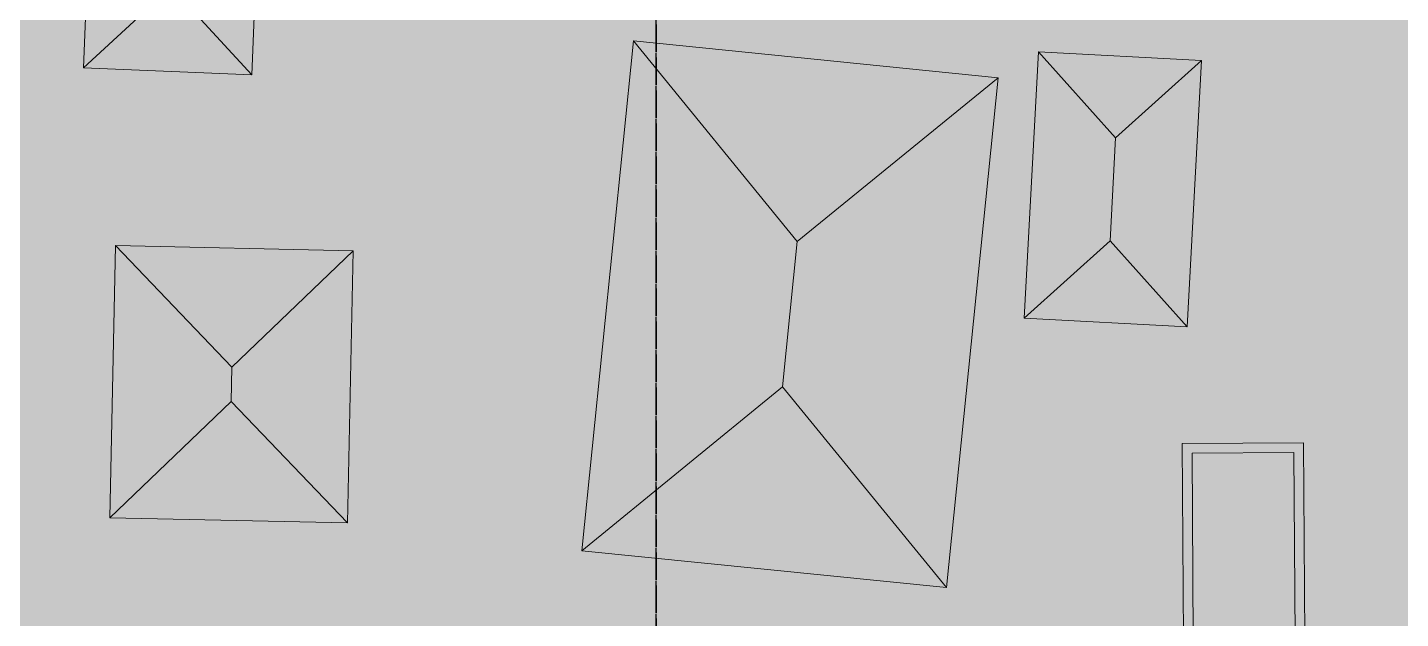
# Model space of a CAD drawing. Header units: metres. Extents: x 305909 to 307171, y 9156037 to 9156671.
# Drawn here: x 306410.9 to 306474.4, y 9156401.8 to 9156429.1 of the extents above; entities that cross this region are included whole.
import ezdxf

# ---------------------------------------------------------------- set-up
doc = ezdxf.new("R2010")
doc.units = ezdxf.units.M
doc.linetypes.add('DASHED', pattern=[1.524, 1.27, -0.254])
doc.linetypes.add('DASHED2', pattern=[0.762, 0.635, -0.127])
for name, color, linetype, lineweight, true_color in [('B-BANGUNAN_PERMUKIMAN', 7, 'Continuous', 13, 0xf0cd8c), ('B-BAYANGAN', 7, 'Continuous', 0, 0x76786c), ('T-BANGUNAN_KLASTER_INTI', 7, 'Continuous', 13, 0xe88c3c), ('T-BANGUNAN_KLASTER_PERLUASAN', 7, 'Continuous', 13, 0xf3b978), ('T-KLASTER_TEMPE_INTI', 7, 'DASHED', 35, 0xd26e14), ('T-KLASTER_UMKM_PERLUASAN', 7, 'DASHED2', 25, 0xe6a046), ('Z-R-UP', 7, 'Continuous', 0, 0xffecc8), ('Z-R-UT', 7, 'Continuous', 0, 0xffd699)]:
    doc.layers.add(name, color=color, linetype=linetype, lineweight=lineweight, true_color=true_color)

msp = doc.modelspace()

# ---------------------------------------------------------------- hatches: boundary and pattern name
at = {"layer": 'B-BANGUNAN_PERMUKIMAN', "true_color": 0xe6865b}
h = msp.add_hatch(color=23, dxfattribs=at)
h.dxf.hatch_style = 1
h.paths.add_polyline_path([(306417.598, 9156431.244), (306417.586, 9156430.939), (306413.538, 9156427.209), (306413.537, 9156427.209), (306413.867, 9156435.292), (306417.598, 9156431.244)])
at = {"layer": 'B-BANGUNAN_PERMUKIMAN', "true_color": 0xb56948}
h = msp.add_hatch(color=35, dxfattribs=at)
h.dxf.hatch_style = 1
h.paths.add_polyline_path([(306421.316, 9156426.891), (306417.586, 9156430.939), (306417.598, 9156431.244), (306421.646, 9156434.974), (306421.316, 9156426.891)])
at = {"layer": 'B-BANGUNAN_PERMUKIMAN', "true_color": 0xb76a49}
h = msp.add_hatch(color=35, dxfattribs=at)
h.dxf.hatch_style = 1
h.paths.add_polyline_path([(306417.586, 9156430.939), (306421.316, 9156426.891), (306413.538, 9156427.209), (306417.586, 9156430.939)])
at = {"layer": 'B-BANGUNAN_PERMUKIMAN', "true_color": 0xe7865c}
h = msp.add_hatch(color=23, dxfattribs=at)
h.dxf.hatch_style = 1
h.paths.add_polyline_path([(306446.519, 9156419.182), (306445.84, 9156412.477), (306436.568, 9156404.907), (306438.949, 9156428.455), (306446.519, 9156419.182)])
at = {"layer": 'B-BANGUNAN_PERMUKIMAN', "true_color": 0xe2845a}
h = msp.add_hatch(color=23, dxfattribs=at)
h.dxf.hatch_style = 1
h.paths.add_polyline_path([(306446.519, 9156419.182), (306438.949, 9156428.455), (306455.791, 9156426.752), (306446.519, 9156419.182)])
at = {"layer": 'B-BANGUNAN_PERMUKIMAN', "true_color": 0xe6865b}
h = msp.add_hatch(color=23, dxfattribs=at)
h.dxf.hatch_style = 1
h.paths.add_polyline_path([(306461.222, 9156423.979), (306460.966, 9156419.216), (306456.993, 9156415.649), (306457.655, 9156427.952), (306461.222, 9156423.979)])
at = {"layer": 'B-BANGUNAN_PERMUKIMAN', "true_color": 0xe4845a}
h = msp.add_hatch(color=23, dxfattribs=at)
h.dxf.hatch_style = 1
h.paths.add_polyline_path([(306461.222, 9156423.979), (306457.655, 9156427.952), (306457.655, 9156427.952), (306465.195, 9156427.547), (306461.222, 9156423.979)])
at = {"layer": 'B-BANGUNAN_PERMUKIMAN', "true_color": 0xb56948}
h = msp.add_hatch(color=35, dxfattribs=at)
h.dxf.hatch_style = 1
h.paths.add_polyline_path([(306464.533, 9156415.244), (306464.533, 9156415.244), (306460.966, 9156419.216), (306461.222, 9156423.979), (306465.195, 9156427.547), (306464.533, 9156415.244)])
at = {"layer": 'B-BANGUNAN_PERMUKIMAN', "true_color": 0xb46947}
h = msp.add_hatch(color=35, dxfattribs=at)
h.dxf.hatch_style = 1
h.paths.add_polyline_path([(306453.41, 9156403.204), (306445.84, 9156412.477), (306446.519, 9156419.182), (306455.791, 9156426.752), (306455.792, 9156426.751), (306453.41, 9156403.204)])
at = {"layer": 'B-BANGUNAN_PERMUKIMAN', "true_color": 0xe5855b}
h = msp.add_hatch(color=23, dxfattribs=at)
h.dxf.hatch_style = 1
h.paths.add_polyline_path([(306415.014, 9156418.994), (306420.389, 9156413.388), (306420.355, 9156411.801), (306414.749, 9156406.426), (306414.749, 9156406.426), (306415.014, 9156418.994)])
at = {"layer": 'B-BANGUNAN_PERMUKIMAN', "true_color": 0xe4855b}
h = msp.add_hatch(color=23, dxfattribs=at)
h.dxf.hatch_style = 1
h.paths.add_polyline_path([(306425.995, 9156418.762), (306425.995, 9156418.762), (306420.389, 9156413.388), (306415.014, 9156418.994), (306425.995, 9156418.762)])
at = {"layer": 'B-BANGUNAN_PERMUKIMAN', "true_color": 0xb76b49}
h = msp.add_hatch(color=35, dxfattribs=at)
h.dxf.hatch_style = 1
h.paths.add_polyline_path([(306460.966, 9156419.216), (306464.533, 9156415.244), (306456.993, 9156415.649), (306460.966, 9156419.216)])
at = {"layer": 'B-BANGUNAN_PERMUKIMAN', "true_color": 0xb66a48}
h = msp.add_hatch(color=35, dxfattribs=at)
h.dxf.hatch_style = 1
h.paths.add_polyline_path([(306420.355, 9156411.801), (306420.389, 9156413.388), (306425.995, 9156418.762), (306425.73, 9156406.195), (306420.355, 9156411.801)])
at = {"layer": 'B-BANGUNAN_PERMUKIMAN', "true_color": 0xb96b49}
h = msp.add_hatch(color=35, dxfattribs=at)
h.dxf.hatch_style = 1
h.paths.add_polyline_path([(306436.568, 9156404.907), (306436.568, 9156404.907), (306445.84, 9156412.477), (306453.41, 9156403.204), (306436.568, 9156404.907)])
at = {"layer": 'B-BANGUNAN_PERMUKIMAN', "true_color": 0xb76a48}
h = msp.add_hatch(color=35, dxfattribs=at)
h.dxf.hatch_style = 1
h.paths.add_polyline_path([(306420.355, 9156411.801), (306425.73, 9156406.195), (306414.749, 9156406.426), (306420.355, 9156411.801)])
at = {"layer": 'B-BANGUNAN_PERMUKIMAN', "true_color": 0xce7852}
h = msp.add_hatch(color=23, dxfattribs=at)
h.dxf.hatch_style = 1
h.paths.add_polyline_path([(306469.911, 9156409.888), (306469.968, 9156400.901), (306486.054, 9156401.002), (306486.116, 9156391.153), (306460.875, 9156390.994), (306460.813, 9156400.843), (306464.36, 9156400.866), (306464.303, 9156409.852), (306469.911, 9156409.888)])
at = {"layer": 'B-BAYANGAN', "true_color": 0x76786c}
h = msp.add_hatch(color=8, dxfattribs=at)
h.dxf.hatch_style = 1
h.paths.add_polyline_path([(306422.396, 9156434.224), (306422.066, 9156426.141), (306414.287, 9156426.459), (306414.617, 9156434.542), (306422.396, 9156434.224)])
h = msp.add_hatch(color=8, dxfattribs=at)
h.dxf.hatch_style = 1
h.paths.add_polyline_path([(306422.396, 9156434.224), (306422.066, 9156426.141), (306414.287, 9156426.459), (306414.617, 9156434.542), (306422.396, 9156434.224)])
h = msp.add_hatch(color=8, dxfattribs=at)
h.dxf.hatch_style = 1
h.paths.add_polyline_path([(306456.542, 9156426.001), (306454.16, 9156402.454), (306437.317, 9156404.157), (306439.699, 9156427.705), (306456.542, 9156426.001)])
h = msp.add_hatch(color=8, dxfattribs=at)
h.dxf.hatch_style = 1
h.paths.add_polyline_path([(306456.542, 9156426.001), (306454.16, 9156402.454), (306437.317, 9156404.157), (306439.699, 9156427.705), (306456.542, 9156426.001)])
h = msp.add_hatch(color=8, dxfattribs=at)
h.dxf.hatch_style = 1
h.paths.add_polyline_path([(306465.945, 9156426.797), (306465.283, 9156414.494), (306457.743, 9156414.899), (306458.405, 9156427.202), (306465.945, 9156426.797)])
h = msp.add_hatch(color=8, dxfattribs=at)
h.dxf.hatch_style = 1
h.paths.add_polyline_path([(306465.945, 9156426.797), (306465.283, 9156414.494), (306457.743, 9156414.899), (306458.405, 9156427.202), (306465.945, 9156426.797)])
h = msp.add_hatch(color=8, dxfattribs=at)
h.dxf.hatch_style = 1
h.paths.add_polyline_path([(306426.745, 9156418.012), (306426.48, 9156405.445), (306415.499, 9156405.676), (306415.764, 9156418.244), (306426.745, 9156418.012)])
h = msp.add_hatch(color=8, dxfattribs=at)
h.dxf.hatch_style = 1
h.paths.add_polyline_path([(306426.745, 9156418.012), (306426.48, 9156405.445), (306415.499, 9156405.676), (306415.764, 9156418.244), (306426.745, 9156418.012)])
h = msp.add_hatch(color=8, dxfattribs=at)
h.dxf.hatch_style = 1
h.paths.add_polyline_path([(306470.661, 9156409.138), (306470.718, 9156400.151), (306486.804, 9156400.252), (306486.866, 9156390.403), (306461.625, 9156390.244), (306461.563, 9156400.093), (306465.11, 9156400.116), (306465.053, 9156409.102), (306470.661, 9156409.138)])
h = msp.add_hatch(color=8, dxfattribs=at)
h.dxf.hatch_style = 1
h.paths.add_polyline_path([(306470.661, 9156409.138), (306470.718, 9156400.151), (306486.804, 9156400.252), (306486.866, 9156390.403), (306461.625, 9156390.244), (306461.563, 9156400.093), (306465.11, 9156400.116), (306465.053, 9156409.102), (306470.661, 9156409.138)])
at = {"layer": 'T-BANGUNAN_KLASTER_INTI', "true_color": 0xff932c}
h = msp.add_hatch(color=30, dxfattribs=at)
h.dxf.hatch_style = 1
h.paths.add_polyline_path([(306417.598, 9156431.244), (306417.586, 9156430.939), (306413.538, 9156427.209), (306413.537, 9156427.209), (306413.867, 9156435.292), (306417.598, 9156431.244)])
at = {"layer": 'T-BANGUNAN_KLASTER_INTI', "true_color": 0xcc7423}
h = msp.add_hatch(color=32, dxfattribs=at)
h.dxf.hatch_style = 1
h.paths.add_polyline_path([(306421.316, 9156426.891), (306417.586, 9156430.939), (306417.598, 9156431.244), (306421.646, 9156434.974), (306421.316, 9156426.891)])
at = {"layer": 'T-BANGUNAN_KLASTER_INTI', "true_color": 0xce7523}
h = msp.add_hatch(color=32, dxfattribs=at)
h.dxf.hatch_style = 1
h.paths.add_polyline_path([(306417.586, 9156430.939), (306421.316, 9156426.891), (306413.538, 9156427.209), (306417.586, 9156430.939)])
at = {"layer": 'T-BANGUNAN_KLASTER_INTI', "true_color": 0xff932c}
h = msp.add_hatch(color=30, dxfattribs=at)
h.dxf.hatch_style = 1
h.paths.add_polyline_path([(306415.014, 9156418.994), (306420.389, 9156413.388), (306420.355, 9156411.801), (306414.749, 9156406.426), (306414.749, 9156406.426), (306415.014, 9156418.994)])
at = {"layer": 'T-BANGUNAN_KLASTER_INTI', "true_color": 0xff922c}
h = msp.add_hatch(color=30, dxfattribs=at)
h.dxf.hatch_style = 1
h.paths.add_polyline_path([(306425.995, 9156418.762), (306425.995, 9156418.762), (306420.389, 9156413.388), (306415.014, 9156418.994), (306425.995, 9156418.762)])
at = {"layer": 'T-BANGUNAN_KLASTER_INTI', "true_color": 0xcd7423}
h = msp.add_hatch(color=32, dxfattribs=at)
h.dxf.hatch_style = 1
h.paths.add_polyline_path([(306420.355, 9156411.801), (306420.389, 9156413.388), (306425.995, 9156418.762), (306425.73, 9156406.195), (306420.355, 9156411.801)])
at = {"layer": 'T-BANGUNAN_KLASTER_INTI', "true_color": 0xce7523}
h = msp.add_hatch(color=32, dxfattribs=at)
h.dxf.hatch_style = 1
h.paths.add_polyline_path([(306420.355, 9156411.801), (306425.73, 9156406.195), (306414.749, 9156406.426), (306420.355, 9156411.801)])
at = {"layer": 'T-BANGUNAN_KLASTER_PERLUASAN', "true_color": 0xfeb167}
h = msp.add_hatch(color=31, dxfattribs=at)
h.dxf.hatch_style = 1
h.paths.add_polyline_path([(306446.519, 9156419.182), (306445.84, 9156412.477), (306436.568, 9156404.907), (306438.949, 9156428.455), (306446.519, 9156419.182)])
at = {"layer": 'T-BANGUNAN_KLASTER_PERLUASAN', "true_color": 0xf8ad65}
h = msp.add_hatch(color=21, dxfattribs=at)
h.dxf.hatch_style = 1
h.paths.add_polyline_path([(306446.519, 9156419.182), (306438.949, 9156428.455), (306455.791, 9156426.752), (306446.519, 9156419.182)])
at = {"layer": 'T-BANGUNAN_KLASTER_PERLUASAN', "true_color": 0xfcb066}
h = msp.add_hatch(color=31, dxfattribs=at)
h.dxf.hatch_style = 1
h.paths.add_polyline_path([(306461.222, 9156423.979), (306460.966, 9156419.216), (306456.993, 9156415.649), (306457.655, 9156427.952), (306461.222, 9156423.979)])
at = {"layer": 'T-BANGUNAN_KLASTER_PERLUASAN', "true_color": 0xfaae65}
h = msp.add_hatch(color=21, dxfattribs=at)
h.dxf.hatch_style = 1
h.paths.add_polyline_path([(306461.222, 9156423.979), (306457.655, 9156427.952), (306457.655, 9156427.952), (306465.195, 9156427.547), (306461.222, 9156423.979)])
at = {"layer": 'T-BANGUNAN_KLASTER_PERLUASAN', "true_color": 0xc78b51}
h = msp.add_hatch(color=23, dxfattribs=at)
h.dxf.hatch_style = 1
h.paths.add_polyline_path([(306464.533, 9156415.244), (306464.533, 9156415.244), (306460.966, 9156419.216), (306461.222, 9156423.979), (306465.195, 9156427.547), (306464.533, 9156415.244)])
at = {"layer": 'T-BANGUNAN_KLASTER_PERLUASAN', "true_color": 0xc58a50}
h = msp.add_hatch(color=23, dxfattribs=at)
h.dxf.hatch_style = 1
h.paths.add_polyline_path([(306453.41, 9156403.204), (306445.84, 9156412.477), (306446.519, 9156419.182), (306455.791, 9156426.752), (306455.792, 9156426.751), (306453.41, 9156403.204)])
at = {"layer": 'T-BANGUNAN_KLASTER_PERLUASAN', "true_color": 0xc98d52}
h = msp.add_hatch(color=33, dxfattribs=at)
h.dxf.hatch_style = 1
h.paths.add_polyline_path([(306460.966, 9156419.216), (306464.533, 9156415.244), (306456.993, 9156415.649), (306460.966, 9156419.216)])
at = {"layer": 'T-BANGUNAN_KLASTER_PERLUASAN', "true_color": 0xcb8e52}
h = msp.add_hatch(color=33, dxfattribs=at)
h.dxf.hatch_style = 1
h.paths.add_polyline_path([(306436.568, 9156404.907), (306436.568, 9156404.907), (306445.84, 9156412.477), (306453.41, 9156403.204), (306436.568, 9156404.907)])
at = {"layer": 'T-BANGUNAN_KLASTER_PERLUASAN', "true_color": 0xe29e5c}
h = msp.add_hatch(color=33, dxfattribs=at)
h.dxf.hatch_style = 1
h.paths.add_polyline_path([(306469.911, 9156409.888), (306469.968, 9156400.901), (306486.054, 9156401.002), (306486.116, 9156391.153), (306460.875, 9156390.994), (306460.813, 9156400.843), (306464.36, 9156400.866), (306464.303, 9156409.852), (306469.911, 9156409.888)])
at = {"layer": 'Z-R-UP', "true_color": 0xeee8c4}
h = msp.add_hatch(color=254, dxfattribs=at)
h.dxf.hatch_style = 1
h.paths.add_polyline_path([(306440, 9156532.835), (306453.061, 9156530.08), (306455.788, 9156529.715), (306458.481, 9156529.505), (306471.945, 9156528.538), (306504.834, 9156523.084), (306560, 9156512.617), (306560, 9156329.629), (306536.031, 9156332.219), (306513.124, 9156334.559), (306492.355, 9156337.55), (306485.257, 9156338.295), (306440.226, 9156340.291), (306440, 9156340.326), (306440, 9156380), (306440, 9156532.835), (306440, 9156532.835)])
at = {"layer": 'Z-R-UT', "true_color": 0xf6dcac}
h = msp.add_hatch(color=41, dxfattribs=at)
h.dxf.hatch_style = 1
h.paths.add_polyline_path([(306385.919, 9156542.76), (306424.61, 9156536.081), (306424.61, 9156536.081), (306440, 9156532.835), (306440, 9156532.835), (306440, 9156532.835), (306440, 9156380), (306440, 9156380), (306440, 9156380), (306385.919, 9156380), (306385.919, 9156466.63), (306386.344, 9156466.524), (306386.561, 9156467.851), (306386.602, 9156468.043), (306386.661, 9156468.23), (306386.739, 9156468.41), (306386.834, 9156468.582), (306386.945, 9156468.744), (306387.072, 9156468.894), (306387.213, 9156469.031), (306387.366, 9156469.153), (306387.531, 9156469.26), (306387.705, 9156469.35), (306387.888, 9156469.422), (306388.076, 9156469.476), (306388.27, 9156469.512), (306388.465, 9156469.528), (306388.661, 9156469.526), (306388.856, 9156469.504), (306398.831, 9156467.878), (306399.406, 9156469.094), (306399.968, 9156470.665), (306400.373, 9156472.283), (306400.618, 9156473.934), (306400.7, 9156475.6), (306400.638, 9156476.859), (306391.105, 9156478.896), (306390.915, 9156478.946), (306390.731, 9156479.015), (306390.555, 9156479.101), (306390.388, 9156479.205), (306390.232, 9156479.324), (306390.089, 9156479.458), (306389.959, 9156479.605), (306389.844, 9156479.764), (306389.746, 9156479.934), (306389.664, 9156480.113), (306389.601, 9156480.298), (306389.556, 9156480.489), (306389.53, 9156480.684), (306389.523, 9156480.88), (306389.535, 9156481.076), (306389.567, 9156481.27), (306390.119, 9156483.854), (306385.919, 9156484.648), (306385.919, 9156542.76)])

# ---------------------------------------------------------------- linework, layer by layer
at = {"layer": 'B-BANGUNAN_PERMUKIMAN', "color": 17, "lineweight": 9, "true_color": 0x71422d}
for p, q in [((306413.538, 9156427.209), (306417.586, 9156430.939)), ((306421.316, 9156426.891), (306417.586, 9156430.939)), ((306438.949, 9156428.455), (306446.519, 9156419.182)), ((306457.655, 9156427.952), (306461.222, 9156423.979)), ((306465.195, 9156427.547), (306461.222, 9156423.979)), ((306455.791, 9156426.752), (306446.519, 9156419.182)), ((306461.222, 9156423.979), (306460.966, 9156419.216)), ((306415.014, 9156418.994), (306420.389, 9156413.388)), ((306446.519, 9156419.182), (306445.84, 9156412.477)), ((306456.993, 9156415.649), (306460.966, 9156419.216)), ((306464.533, 9156415.244), (306460.966, 9156419.216)), ((306425.995, 9156418.762), (306420.389, 9156413.388)), ((306420.355, 9156411.801), (306420.389, 9156413.388)), ((306436.568, 9156404.907), (306445.84, 9156412.477)), ((306453.41, 9156403.204), (306445.84, 9156412.477)), ((306414.749, 9156406.426), (306420.355, 9156411.801)), ((306425.73, 9156406.195), (306420.355, 9156411.801))]:
    msp.add_line(p, q, dxfattribs=at)
at = {"layer": 'B-BANGUNAN_PERMUKIMAN', "color": 17, "lineweight": 13, "true_color": 0x71422d}
for points in [[(306421.646, 9156434.974), (306421.316, 9156426.891), (306413.537, 9156427.209), (306413.867, 9156435.292), (306421.646, 9156434.974)], [(306455.792, 9156426.751), (306453.41, 9156403.204), (306436.567, 9156404.907), (306438.949, 9156428.455), (306455.792, 9156426.751)], [(306465.195, 9156427.547), (306464.533, 9156415.244), (306456.993, 9156415.649), (306457.655, 9156427.952), (306465.195, 9156427.547)], [(306425.995, 9156418.762), (306425.73, 9156406.195), (306414.749, 9156406.426), (306415.014, 9156418.994), (306425.995, 9156418.762)], [(306469.911, 9156409.888), (306469.968, 9156400.901), (306486.054, 9156401.002), (306486.116, 9156391.153), (306460.875, 9156390.994), (306460.813, 9156400.843), (306464.36, 9156400.866), (306464.303, 9156409.852), (306469.911, 9156409.888)]]:
    msp.add_lwpolyline(points, close=True, dxfattribs=at)
at = {"layer": 'B-BANGUNAN_PERMUKIMAN', "color": 11, "lineweight": 9, "true_color": 0xf38d60}
msp.add_lwpolyline([(306464.809, 9156400.868), (306464.756, 9156409.405), (306469.464, 9156409.435), (306469.464, 9156409.435), (306469.518, 9156400.898)], dxfattribs=at)
at = {"layer": 'T-BANGUNAN_KLASTER_INTI', "color": 36, "lineweight": 9, "true_color": 0x7f4816}
for p, q in [((306413.538, 9156427.209), (306417.586, 9156430.939)), ((306421.316, 9156426.891), (306417.586, 9156430.939)), ((306415.014, 9156418.994), (306420.389, 9156413.388)), ((306425.995, 9156418.762), (306420.389, 9156413.388)), ((306420.355, 9156411.801), (306420.389, 9156413.388)), ((306414.749, 9156406.426), (306420.355, 9156411.801)), ((306425.73, 9156406.195), (306420.355, 9156411.801))]:
    msp.add_line(p, q, dxfattribs=at)
at = {"layer": 'T-BANGUNAN_KLASTER_INTI', "color": 36, "lineweight": 13, "true_color": 0x7f4816}
for points in [[(306421.646, 9156434.974), (306421.316, 9156426.891), (306413.537, 9156427.209), (306413.867, 9156435.292), (306421.646, 9156434.974)], [(306425.995, 9156418.762), (306425.73, 9156406.195), (306414.749, 9156406.426), (306415.014, 9156418.994), (306425.995, 9156418.762)]]:
    msp.add_lwpolyline(points, close=True, dxfattribs=at)
at = {"layer": 'T-BANGUNAN_KLASTER_PERLUASAN', "color": 27, "lineweight": 9, "true_color": 0x7c5632}
for p, q in [((306438.949, 9156428.455), (306446.519, 9156419.182)), ((306457.655, 9156427.952), (306461.222, 9156423.979)), ((306465.195, 9156427.547), (306461.222, 9156423.979)), ((306455.791, 9156426.752), (306446.519, 9156419.182)), ((306461.222, 9156423.979), (306460.966, 9156419.216)), ((306446.519, 9156419.182), (306445.84, 9156412.477)), ((306456.993, 9156415.649), (306460.966, 9156419.216)), ((306464.533, 9156415.244), (306460.966, 9156419.216)), ((306436.568, 9156404.907), (306445.84, 9156412.477)), ((306453.41, 9156403.204), (306445.84, 9156412.477))]:
    msp.add_line(p, q, dxfattribs=at)
at = {"layer": 'T-BANGUNAN_KLASTER_PERLUASAN', "color": 27, "lineweight": 13, "true_color": 0x7c5632}
for points in [[(306455.792, 9156426.751), (306453.41, 9156403.204), (306436.567, 9156404.907), (306438.949, 9156428.455), (306455.792, 9156426.751)], [(306465.195, 9156427.547), (306464.533, 9156415.244), (306456.993, 9156415.649), (306457.655, 9156427.952), (306465.195, 9156427.547)], [(306469.911, 9156409.888), (306469.968, 9156400.901), (306486.054, 9156401.002), (306486.116, 9156391.153), (306460.875, 9156390.994), (306460.813, 9156400.843), (306464.36, 9156400.866), (306464.303, 9156409.852), (306469.911, 9156409.888)]]:
    msp.add_lwpolyline(points, close=True, dxfattribs=at)
at = {"layer": 'T-BANGUNAN_KLASTER_PERLUASAN', "color": 31, "lineweight": 9, "true_color": 0xffba6c}
msp.add_lwpolyline([(306464.809, 9156400.868), (306464.756, 9156409.405), (306469.464, 9156409.435), (306469.464, 9156409.435), (306469.518, 9156400.898)], dxfattribs=at)
at = {"layer": 'T-KLASTER_TEMPE_INTI'}
msp.add_lwpolyline([(306385.74, 9156542.791), (306424.61, 9156536.081), (306424.61, 9156536.081), (306440, 9156532.835), (306440, 9156532.835), (306440, 9156532.835), (306440, 9156380), (306440, 9156380), (306440, 9156380), (306360, 9156380)], dxfattribs=at)
at = {"layer": 'T-KLASTER_UMKM_PERLUASAN'}
msp.add_lwpolyline([(306440, 9156340.326), (306440, 9156380), (306440, 9156532.835), (306440, 9156532.835), (306453.061, 9156530.08), (306455.788, 9156529.715), (306458.481, 9156529.505), (306471.945, 9156528.538), (306504.834, 9156523.084), (306560, 9156512.617), (306560, 9156329.629), (306536.031, 9156332.219), (306513.124, 9156334.559), (306492.355, 9156337.55), (306485.257, 9156338.295), (306440.226, 9156340.291), (306440, 9156340.326)], close=True, dxfattribs=at)

doc.saveas('drawing.dxf')
